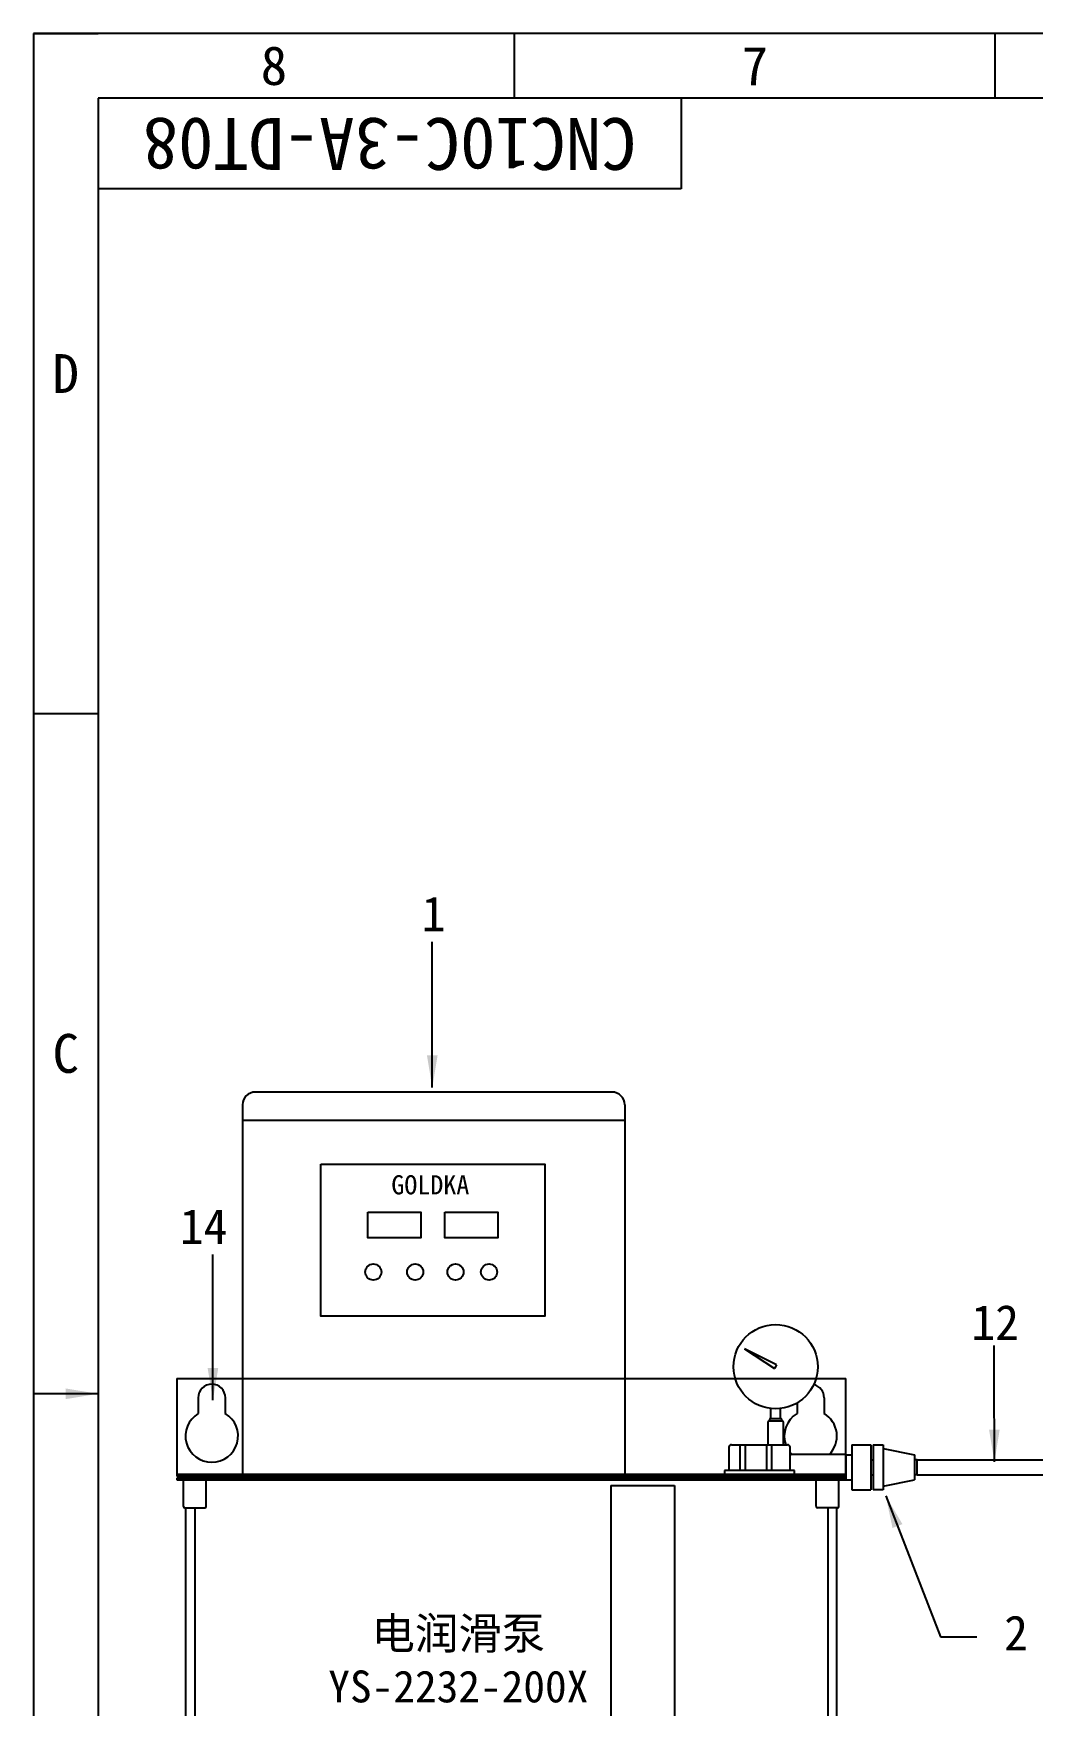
# Model space of a CAD drawing. Header units: millimetres. Extents: x 547 to 2149, y 622 to 1790.
# Drawn here: x 1199.7 to 1276.8, y 1422.2 to 1551.3 of the extents above; entities that cross this region are included whole.
import ezdxf

# ---------------------------------------------------------------- set-up
doc = ezdxf.new("R2010")
doc.units = ezdxf.units.MM
for name, color, linetype in [('中文标注', 3, 'Continuous'), ('仅图框使用', 7, 'Continuous'), ('元器件与线路', 7, 'Continuous'), ('英文数字标注', 3, 'Continuous')]:
    doc.layers.add(name, color=color, linetype=linetype)
doc.styles.get("Standard").update_dxf_attribs({"font": 'txt', "bigfont": 'gbcbig.shx'})
doc.dimstyles.new('ISO-25', dxfattribs={"dimtxt": 2.5, "dimasz": 2.5, "dimexe": 1.25, "dimexo": 0.625, "dimtad": 1, "dimtxsty": 'Standard', "dimcen": 2.5, "dimadec": 0, "dimazin": 0, "dimtfac": 1, "dimtmove": 0, "dimatfit": 3, "dimfxl": 0, "dimarcsym": 0})
doc.dimstyles.get("Standard").update_dxf_attribs({"dimtxt": 2, "dimasz": 3, "dimexe": 0.18, "dimexo": 0.0625, "dimgap": 0.09, "dimtad": 0, "dimtih": 1, "dimtoh": 1, "dimdec": 4, "dimzin": 0, "dimdsep": 46, "dimtxsty": 'Standard', "dimcen": 0.09, "dimaunit": 1, "dimadec": 0, "dimazin": 0, "dimtfac": 1, "dimtdec": 4, "dimtofl": 0, "dimtmove": 0, "dimatfit": 3, "dimfxl": 0, "dimtolj": 1, "dimtzin": 0, "dimarcsym": 0})

msp = doc.modelspace()

# ---------------------------------------------------------------- linework, layer by layer
at = {"layer": '仅图框使用'}
for p, q in [((1199.71, 1551.28), (1199.71, 1341.28)), ((1496.71, 1551.28), (1199.71, 1551.28)), ((1199.71, 1551.28), (1204.71, 1551.28)), ((1236.84, 1546.28), (1236.84, 1551.28)), ((1273.96, 1546.28), (1273.96, 1551.28)), ((1204.71, 1546.28), (1204.71, 1346.28)), ((1491.71, 1546.28), (1204.71, 1546.28)), ((1249.71, 1546.28), (1249.71, 1539.28)), ((1249.71, 1539.28), (1204.71, 1539.28)), ((1199.71, 1498.78), (1204.71, 1498.78))]:
    msp.add_line(p, q, dxfattribs=at)
at = {"layer": '元器件与线路'}
for p, q in [((1216.84, 1469.58), (1244.37, 1469.58)), ((1215.85, 1468.59), (1215.85, 1440.07)), ((1245.36, 1468.59), (1245.36, 1440.07)), ((1215.85, 1467.4), (1245.36, 1467.4)), ((1257.08, 1448.51), (1254.6, 1449.74)), ((1254.6, 1449.74), (1256.92, 1448.23)), ((1257.08, 1448.51), (1256.92, 1448.23)), ((1210.77, 1447.45), (1262.41, 1447.45)), ((1210.77, 1447.45), (1210.77, 1440.07)), ((1262.41, 1439.63), (1262.41, 1447.45)), ((1212.43, 1445.97), (1212.43, 1444.76)), ((1214.52, 1445.97), (1214.52, 1444.76)), ((1258.66, 1445.58), (1258.66, 1444.76)), ((1260.75, 1445.97), (1260.75, 1444.76)), ((1256.54, 1444.28), (1256.54, 1444.17)), ((1256.63, 1444.38), (1256.63, 1445.14)), ((1256.63, 1444.38), (1257.37, 1444.38)), ((1257.37, 1444.38), (1257.37, 1445.14)), ((1257.47, 1444.28), (1257.47, 1444.17)), ((1256.39, 1444.08), (1256.39, 1442.35)), ((1257.52, 1444.17), (1256.49, 1444.17)), ((1257.62, 1442.35), (1257.62, 1444.08)), ((1253.39, 1442.15), (1253.39, 1440.37)), ((1253.59, 1442.35), (1257.92, 1442.35)), ((1254.25, 1442.35), (1254.25, 1440.37)), ((1254.64, 1442.35), (1254.64, 1440.37)), ((1256.3, 1442.35), (1256.3, 1440.37)), ((1256.69, 1442.35), (1256.69, 1440.37)), ((1258.11, 1442.15), (1258.11, 1440.37)), ((1262.89, 1442.35), (1264.34, 1442.35)), ((1262.89, 1442.35), (1262.89, 1438.87)), ((1264.34, 1442.35), (1264.34, 1438.87)), ((1264.54, 1442.35), (1264.54, 1438.87)), ((1264.54, 1442.35), (1265.31, 1442.35)), ((1265.31, 1442.35), (1265.31, 1438.87)), ((1265.31, 1442.06), (1267.73, 1441.58)), ((1262.41, 1441.59), (1258.11, 1441.59)), ((1262.41, 1441.59), (1262.41, 1439.63)), ((1262.41, 1441.58), (1262.89, 1441.58)), ((1262.41, 1441.58), (1262.41, 1439.64)), ((1264.34, 1441.19), (1264.54, 1441.19)), ((1267.73, 1441.58), (1267.73, 1439.64)), ((1267.92, 1441.19), (1267.73, 1441.19)), ((1267.92, 1441.19), (1301.8, 1441.19)), ((1267.92, 1440.03), (1267.92, 1441.19)), ((1210.77, 1440.07), (1210.77, 1439.92)), ((1210.77, 1440.07), (1262.41, 1440.07)), ((1210.77, 1439.92), (1262.41, 1439.92)), ((1210.77, 1439.78), (1262.41, 1439.78)), ((1210.77, 1439.78), (1210.77, 1439.63)), ((1210.77, 1439.63), (1262.41, 1439.63)), ((1211.29, 1437.57), (1211.29, 1439.63)), ((1213.04, 1437.57), (1213.04, 1439.63)), ((1244.28, 1439.19), (1249.2, 1439.19)), ((1244.28, 1439.19), (1244.28, 1402.7)), ((1249.2, 1439.19), (1249.2, 1402.7)), ((1258.46, 1440.37), (1253.05, 1440.37)), ((1253.05, 1440.37), (1253.05, 1440.07)), ((1258.46, 1440.07), (1258.46, 1440.37)), ((1260.14, 1437.57), (1260.14, 1439.63)), ((1261.89, 1437.57), (1261.89, 1439.63)), ((1262.41, 1439.64), (1262.89, 1439.64)), ((1264.34, 1440.03), (1264.54, 1440.03)), ((1265.31, 1439.16), (1267.73, 1439.64)), ((1267.92, 1440.03), (1267.73, 1440.03)), ((1267.92, 1440.03), (1301.8, 1440.03)), ((1262.89, 1438.87), (1264.34, 1438.87)), ((1265.31, 1438.87), (1264.54, 1438.87)), ((1211.39, 1437.48), (1212.94, 1437.48)), ((1211.49, 1402.7), (1211.49, 1437.48)), ((1212.16, 1437.48), (1212.16, 1402.7)), ((1261.79, 1437.48), (1260.24, 1437.48)), ((1261.02, 1437.48), (1261.02, 1402.7)), ((1261.69, 1437.48), (1261.69, 1402.7))]:
    msp.add_line(p, q, dxfattribs=at)
for points in [[(1221.91, 1464.01), (1239.19, 1464.01), (1239.19, 1452.26), (1221.91, 1452.26)], [(1225.53, 1460.31), (1229.62, 1460.31), (1229.62, 1458.31), (1225.53, 1458.31)], [(1231.48, 1460.31), (1235.57, 1460.31), (1235.57, 1458.31), (1231.48, 1458.31)]]:
    msp.add_lwpolyline(points, close=True, dxfattribs=at)
for centre, radius in [((1225.95, 1455.68), 0.62), ((1229.18, 1455.68), 0.62), ((1232.29, 1455.68), 0.62), ((1234.88, 1455.68), 0.62), ((1257, 1448.37), 3.25)]:
    msp.add_circle(centre, radius, dxfattribs=at)
for centre, radius, start, end in [((1216.84, 1468.59), 0.984, 90, 180), ((1244.37, 1468.59), 0.984, 0, 90), ((1213.48, 1445.97), 1.05, 0, 180), ((1259.7, 1445.97), 1.05, 0, 76.8849), ((1213.48, 1443.02), 2.03, 121.0076, 58.9924), ((1256.63, 1444.28), 0.0984, 90, 180), ((1257.37, 1444.28), 0.0984, 0, 90), ((1259.7, 1443.02), 2.03, 121.0076, 199.3546), ((1259.7, 1443.02), 2.03, 314.9374, 58.9924), ((1256.49, 1444.08), 0.0984, 90, 180), ((1257.52, 1444.08), 0.0984, 0, 90), ((1253.59, 1442.15), 0.197, 90, 180), ((1257.92, 1442.15), 0.197, 0, 90), ((1259.7, 1443.02), 2.03, 218.3322, 225.0626), ((1211.39, 1437.57), 0.0984, 180, 270), ((1212.94, 1437.57), 0.0984, 270, 0), ((1260.24, 1437.57), 0.0984, 180, 270), ((1261.79, 1437.57), 0.0984, 270, 360)]:
    msp.add_arc(centre, radius, start, end, dxfattribs=at)

# ---------------------------------------------------------------- texts
at = {"layer": '中文标注', "color": 3, "insert": (1232.51, 1425.72), "char_height": 2.4589, "width": 18.8716, "attachment_point": 5}
msp.add_mtext('{\\fSimSun|b0|i0|c134|p2;电润滑泵\\PYS-2232-200X}', dxfattribs=at)
at = {"layer": '仅图框使用', "char_height": 3, "attachment_point": 5}
for s, insert, width in [('{\\fSimSun|b0|i0|c134|p2;8}', (1218.28, 1548.78), 37.125), ('{\\fSimSun|b0|i0|c134|p2;7}', (1255.4, 1548.78), 37.125), ('{\\fSimSun|b0|i0|c134|p2;D}', (1202.21, 1525.03), 5), ('{\\fSimSun|b0|i0|c134|p2;C}', (1202.21, 1472.53), 5)]:
    msp.add_mtext(s, dxfattribs=dict(at, insert=insert, width=width))
at = {"layer": '英文数字标注', "color": 3, "insert": (1227.21, 1542.78), "char_height": 4, "width": 45, "attachment_point": 5, "rotation": 180}
msp.add_mtext('{\\fSimSun|b0|i0|c134|p2;\\C256;CNC10C-3A-DT08}', dxfattribs=at)
at = {"layer": '英文数字标注', "color": 3, "attachment_point": 5}
for s, insert, char_height, width in [('\\A1;{\\fSimSun|b0|i0|c134|p2;1}', (1230.6, 1483.32), 2.7, 5.0461), ('{\\fSimSun|b0|i0|c134|p2;GOLDKA}', (1230.35, 1462.4), 1.4753, 10.3736), ('\\A1;{\\fSimSun|b0|i0|c134|p2;14}', (1212.85, 1459.19), 2.7, 5.0461), ('\\A1;{\\fSimSun|b0|i0|c134|p2;12}', (1273.95, 1451.79), 2.7, 5.0461), ('\\A1;{\\fSimSun|b0|i0|c134|p2;2}', (1275.56, 1427.82), 2.7, 5.4)]:
    msp.add_mtext(s, dxfattribs=dict(at, insert=insert, char_height=char_height, width=width))

# ---------------------------------------------------------------- leaders
at = {"layer": '仅图框使用'}
msp.add_leader([(1204.71, 1446.28), (1199.71, 1446.28)], dimstyle='ISO-25', override={"dimgap": 0.625, "dimtad": 0}, dxfattribs=at)
at = {"layer": '英文数字标注', "color": 3}
for points in [[(1230.5, 1469.91), (1230.5, 1478.66), (1230.5, 1481.16)], [(1213.57, 1445.78), (1213.57, 1454.54), (1213.57, 1457.03)], [(1273.89, 1441.02), (1273.88, 1447.72), (1273.88, 1450)], [(1265.5, 1438.4), (1269.74, 1427.53), (1272.53, 1427.53)]]:
    msp.add_leader(points, dimstyle='Standard', override={"dimasz": 2.5, "dimgap": 0.09, "dimtad": 0}, dxfattribs=at)

doc.saveas('drawing.dxf')
